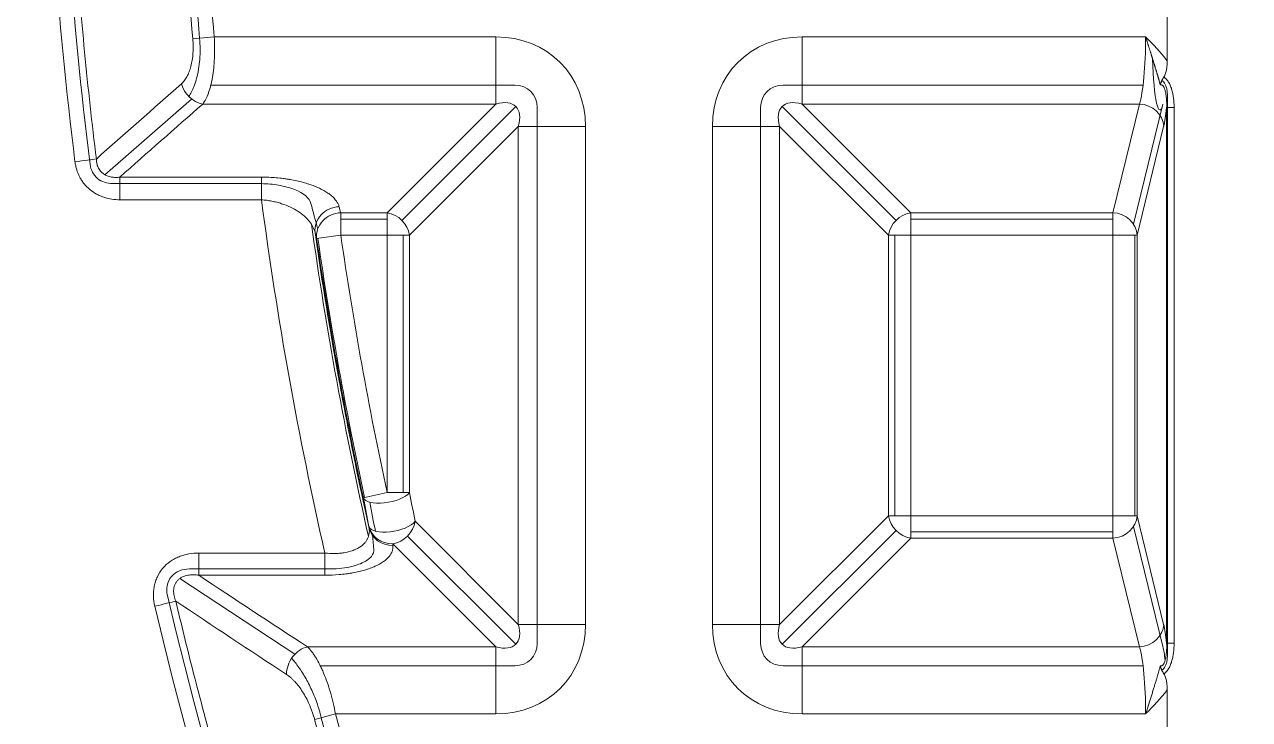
# Model space of a CAD drawing. Header units: millimetres. Extents: x 473 to 1051, y 289 to 609.
# Drawn here: x 548.11 to 573.38, y 431.74 to 446.09 of the extents above; entities that cross this region are included whole.
import ezdxf

# ---------------------------------------------------------------- set-up
doc = ezdxf.new("R2010")
doc.units = ezdxf.units.MM
doc.layers.add('core', color=7, linetype='Continuous', lineweight=20)

msp = doc.modelspace()

# ---------------------------------------------------------------- linework, layer by layer
at = {"layer": 'core', "lineweight": 18}
for p, q in [((571.684, 445.343), (571.684, 449.364)), ((571.684, 432.353), (571.684, 428.744))]:
    msp.add_line(p, q, dxfattribs=at)
at = {"layer": 'core', "lineweight": 13}
for p, q in [((552.021, 445.837), (551.579, 445.797)), ((557.831, 445.837), (552.021, 445.837)), ((557.831, 445.837), (557.831, 444.451)), ((564.149, 444.451), (564.149, 445.837)), ((571.238, 445.837), (564.149, 445.837)), ((558.224, 444.843), (551.951, 444.843)), ((571.185, 444.843), (563.756, 444.843)), ((551.554, 444.555), (549.766, 442.989)), ((551.785, 444.451), (557.831, 444.451)), ((555.588, 442.208), (557.831, 444.451)), ((555.892, 442.049), (558.243, 444.4)), ((558.686, 433.315), (558.686, 444.381)), ((563.294, 444.381), (563.294, 433.315)), ((563.737, 444.4), (566.088, 442.049)), ((564.149, 444.451), (571.11, 444.451)), ((564.149, 444.451), (566.392, 442.208)), ((570.561, 442.208), (571.11, 444.451)), ((571.594, 444.448), (570.988, 441.971)), ((571.672, 444.377), (571.826, 444.377)), ((571.672, 444.377), (571.672, 433.319)), ((571.691, 444.578), (571.691, 433.119)), ((571.826, 433.319), (571.826, 444.377)), ((558.293, 443.989), (556.05, 441.745)), ((558.293, 443.989), (559.68, 443.989)), ((558.293, 443.989), (558.293, 433.707)), ((559.68, 433.707), (559.68, 443.989)), ((562.3, 443.989), (562.3, 433.707)), ((563.687, 443.989), (562.3, 443.989)), ((563.687, 433.707), (563.687, 443.989)), ((565.93, 441.745), (563.687, 443.989)), ((571.61, 443.989), (571.061, 441.745)), ((550.07, 442.474), (550.07, 442.941)), ((552.995, 442.941), (550.07, 442.941)), ((552.995, 442.474), (552.995, 442.941)), ((549.921, 442.809), (552.995, 442.809)), ((550.07, 442.474), (552.995, 442.474)), ((554.631, 441.745), (554.631, 442.208)), ((555.588, 442.208), (554.631, 442.208)), ((554.631, 442.077), (555.588, 442.077)), ((555.588, 442.208), (555.588, 441.745)), ((566.392, 441.745), (566.392, 442.208)), ((570.561, 442.208), (566.392, 442.208)), ((566.392, 442.077), (570.561, 442.077)), ((570.561, 442.208), (570.561, 441.745)), ((554.134, 441.673), (554.631, 441.745)), ((554.631, 441.745), (555.588, 441.745)), ((555.588, 441.745), (556.05, 441.745)), ((555.588, 441.745), (555.588, 436.428)), ((555.919, 441.745), (555.919, 436.428)), ((556.05, 436.428), (556.05, 441.745)), ((565.93, 441.745), (565.93, 435.951)), ((565.93, 441.745), (566.392, 441.745)), ((566.061, 435.951), (566.061, 441.745)), ((566.392, 435.951), (566.392, 441.745)), ((566.392, 441.745), (570.561, 441.745)), ((570.561, 441.745), (571.061, 441.745)), ((570.561, 441.745), (570.561, 435.951)), ((571.014, 435.951), (571.014, 441.745)), ((571.061, 435.951), (571.061, 441.745)), ((555.588, 436.428), (555.097, 436.323)), ((556.05, 436.428), (555.588, 436.428)), ((556.166, 435.835), (558.293, 433.707)), ((563.687, 433.707), (565.93, 435.951)), ((566.392, 435.951), (565.93, 435.951)), ((566.392, 435.488), (566.392, 435.951)), ((570.561, 435.951), (566.392, 435.951)), ((570.561, 435.951), (570.561, 435.488)), ((571.061, 435.951), (570.561, 435.951)), ((571.061, 435.951), (571.61, 433.707)), ((556.008, 435.531), (558.243, 433.296)), ((563.737, 433.296), (566.088, 435.647)), ((570.561, 435.619), (566.392, 435.619)), ((570.988, 435.725), (571.594, 433.248)), ((557.831, 433.245), (555.704, 435.373)), ((566.392, 435.488), (564.149, 433.245)), ((566.392, 435.488), (570.561, 435.488)), ((571.11, 433.245), (570.561, 435.488)), ((551.702, 434.722), (551.702, 435.179)), ((554.305, 435.179), (551.702, 435.179)), ((554.305, 435.179), (554.305, 434.722)), ((551.508, 434.851), (554.305, 434.851)), ((551.309, 434.653), (553.683, 433.089)), ((551.702, 434.722), (554.305, 434.722)), ((559.68, 433.707), (558.293, 433.707)), ((563.687, 433.707), (562.3, 433.707)), ((557.831, 433.245), (553.943, 433.245)), ((557.831, 433.245), (557.831, 431.859)), ((564.149, 431.859), (564.149, 433.245)), ((571.11, 433.245), (564.149, 433.245)), ((571.826, 433.319), (571.672, 433.319)), ((554.208, 432.853), (558.224, 432.853)), ((563.756, 432.853), (571.185, 432.853)), ((554.093, 431.743), (554.521, 431.859)), ((554.521, 431.859), (557.831, 431.859)), ((564.149, 431.859), (571.238, 431.859))]:
    msp.add_line(p, q, dxfattribs=at)
at = {"layer": 'core', "lineweight": 18}
for radius, start, end in [(100.547, 306.63636, 233.36541), (98.958, 101.0725, 224.85525), (98.032, 142.34476, 224.85303)]:
    msp.add_arc((633.422, 459.219), radius, start, end, dxfattribs=at)
at = {"layer": 'core', "lineweight": 13}
for centre, radius, start, end in [((633.422, 459.219), 100.107, 306.80958, 233.19042), ((633.422, 459.219), 99.239, 100.9827, 225.04545), ((633.422, 459.219), 99.048, 101.05803, 224.91574), ((633.422, 459.219), 99.038, 101.0601, 224.90418), ((633.422, 453.183), 82.176, 182.92972, 185.15682), ((633.422, 453.183), 81.732, 182.92972, 185.15682), ((633.422, 453.183), 82.034, 183.00949, 185.15682), ((633.422, 453.183), 80.119, 188.25988, 192.14858), ((633.422, 453.183), 80.094, 188.25988, 192.14858), ((633.422, 453.183), 79.617, 188.25988, 192.14858), ((633.422, 453.183), 82.176, 195.12421, 221.65019), ((633.422, 453.183), 82.034, 195.12421, 221.8689), ((633.422, 453.183), 81.732, 195.12421, 222.13904)]:
    msp.add_arc(centre, radius, start, end, dxfattribs=at)
for centre, major_axis, ratio, start_param, end_param in [((633.422, 453.655), (0, 84.612), 0.999984, 1.586351, 1.694664), ((633.422, 453.651), (0, 84.914), 0.999984, 1.588519, 1.693494), ((557.49, 443.647), (-1.665, -1.665), 0.854588, 2.434441, 3.848744), ((564.49, 443.647), (1.665, -1.665), 0.854588, 2.434441, 3.848744), ((571.026, 445.837), (0, 1.509), 0.140139, 3.547427, 4.712389), ((571.532, 445.837), (0, 1.509), 0.105104, 1.873119, 3.541968), ((551.785, 444.913), (-0.331, 0.378), 0.837527, 1.033734, 2.334142), ((558.138, 444.296), (-0.416, -0.416), 0.854588, 2.434441, 3.848744), ((563.842, 444.296), (0.416, -0.416), 0.854588, 2.434441, 3.848744), ((557.49, 443.647), (0.753, 0.753), 0.472398, 5.576034, 6.990337), ((564.49, 443.647), (-0.753, 0.753), 0.472398, 5.576034, 6.990337), ((571.11, 443.989), (-0.489, 0.12), 0.914519, 3.402945, 4.932463), ((571.526, 445.837), (0, 2.012), 0.105104, 3.547427, 3.90009), ((549.148, 443.264), (-0.499, -0.062), 0.010393, 1.569515, 2.652872), ((633.422, 453.149), (0, 81.133), 1, 1.702762, 1.794146), ((633.422, 463.268), (0.002, 82.679), 0.992535, 1.825971, 1.83259), ((554.598, 441.868), (-0.486, -0.13), 0.91372, 4.4733, 6.154029), ((634.594, 463.994), (49.555, 66.584), 0.996134, 2.473188, 2.474723), ((554.631, 441.745), (-0.486, -0.13), 0.913658, 4.471896, 6.154074), ((555.588, 441.745), (-0.356, 0.356), 0.854588, 4.005238, 5.41954), ((566.392, 441.745), (-0.356, -0.356), 0.854588, 4.005238, 5.41954), ((570.561, 441.745), (0.489, -0.12), 0.914519, 0.261352, 1.79087), ((633.422, 453.139), (0, 80.178), 1, 1.710548, 1.79233), ((555.588, 436.428), (-0.494, -0.095), 0.400801, 0.057156, 2.696091), ((644.917, 453.184), (90.456, 0.006), 0.992532, 3.329253, 3.335985), ((644.508, 453.183), (-90.898, 0.016), 0.992541, 0.189211, 0.195981), ((555.704, 435.835), (0.493, 0.098), 0.412607, 3.199079, 5.834926), ((555.704, 435.835), (-0.356, -0.356), 0.854588, 0.863645, 2.277948), ((566.392, 435.951), (0.356, -0.356), 0.854588, 4.005238, 5.41954), ((570.561, 435.951), (-0.489, -0.12), 0.914519, 1.350722, 2.880241), ((555.704, 435.835), (-0.501, -0.049), 0.918083, 0.132419, 1.480834), ((555.707, 435.8), (-0.501, -0.049), 0.918077, 0.132414, 1.480426), ((633.43, 443.533), (0.052, 79.133), 0.992581, 1.672149, 1.676141), ((633.422, 453.655), (0, 84.612), 0.999984, 1.801557, 2.911285), ((550.795, 434.087), (-0.489, -0.116), 0.01019, 1.568383, 2.652873), ((633.422, 453.651), (0, 84.914), 0.999984, 1.803346, 2.911271), ((557.49, 434.049), (-1.665, 1.665), 0.854588, 2.434441, 3.848744), ((557.49, 434.049), (-0.753, 0.753), 0.472398, 2.434441, 3.848744), ((564.49, 434.049), (1.665, 1.665), 0.854588, 2.434441, 3.848744), ((564.49, 434.049), (0.753, 0.753), 0.472398, 2.434441, 3.848744), ((571.11, 433.707), (0.489, 0.12), 0.914519, 4.492315, 6.021833), ((571.526, 431.859), (0, 2.012), 0.105104, 5.524688, 5.877351), ((553.943, 432.783), (-0.275, -0.421), 0.785862, 3.834006, 5.421149), ((558.138, 433.4), (-0.416, 0.416), 0.854588, 2.434441, 3.848744), ((563.842, 433.4), (0.416, 0.416), 0.854588, 2.434441, 3.848744), ((571.026, 431.859), (0, 1.509), 0.140139, 4.712389, 5.877351), ((571.532, 431.859), (0, 1.509), 0.105104, 5.532339, 5.88281)]:
    msp.add_ellipse(centre, major_axis=major_axis, ratio=ratio, start_param=start_param, end_param=end_param, dxfattribs=at)
for points, knots in [([(548.967, 452.157), (548.98, 451.418), (549.003, 450.679), (549.068, 449.203), (549.11, 448.465), (549.188, 447.36), (549.216, 446.991), (549.278, 446.255), (549.377, 445.151), (549.499, 444.049), (549.589, 443.316)], [0, 0, 0, 0, 0.25, 0.25, 0.5, 0.5, 0.625, 0.625, 0.75, 1, 1, 1, 1]), ([(551.343, 444.868), (551.364, 444.887), (551.384, 444.908), (551.421, 444.956), (551.439, 444.984), (551.464, 445.029), (551.472, 445.045), (551.488, 445.078), (551.495, 445.096), (551.516, 445.15), (551.529, 445.188), (551.55, 445.271), (551.559, 445.314), (551.574, 445.404), (551.579, 445.45), (551.586, 445.548), (551.587, 445.597), (551.586, 445.696), (551.584, 445.747), (551.579, 445.797)], [0, 0, 0, 0, 0.125, 0.125, 0.25, 0.25, 0.3125, 0.3125, 0.375, 0.375, 0.5, 0.5, 0.625, 0.625, 0.75, 0.75, 0.875, 0.875, 1, 1, 1, 1]), ([(551.497, 444.605), (551.537, 444.666), (551.573, 444.738), (551.645, 444.923), (551.676, 445.04), (551.719, 445.302), (551.73, 445.442), (551.729, 445.66), (551.726, 445.735), (551.72, 445.81)], [0, 0, 0, 0, 0.237036, 0.237036, 0.540811, 0.540811, 0.844586, 0.844586, 1, 1, 1, 1]), ([(551.785, 444.451), (551.806, 444.479), (551.827, 444.512), (551.865, 444.586), (551.883, 444.628), (551.908, 444.697), (551.916, 444.722), (551.932, 444.772), (551.947, 444.824), (551.96, 444.88), (551.969, 444.924), (551.972, 444.938), (551.978, 444.968), (551.98, 444.983), (551.994, 445.06), (552.003, 445.124), (552.017, 445.258), (552.022, 445.327), (552.028, 445.47), (552.031, 445.615), (552.026, 445.762), (552.021, 445.837)], [0, 0, 0, 0, 0.125, 0.125, 0.25, 0.25, 0.3125, 0.3125, 0.375, 0.4375, 0.4375, 0.46875, 0.46875, 0.5, 0.5, 0.625, 0.625, 0.75, 0.75, 0.875, 1, 1, 1, 1]), ([(571.672, 444.377), (571.673, 444.399), (571.673, 444.421), (571.673, 444.466), (571.672, 444.489), (571.67, 444.534), (571.669, 444.557), (571.664, 444.602), (571.662, 444.625), (571.656, 444.659), (571.654, 444.671), (571.65, 444.694), (571.647, 444.705), (571.642, 444.728), (571.639, 444.739), (571.631, 444.761), (571.628, 444.772), (571.621, 444.787), (571.618, 444.793), (571.613, 444.803), (571.61, 444.808), (571.604, 444.817), (571.601, 444.821), (571.594, 444.829), (571.59, 444.832), (571.583, 444.838), (571.579, 444.841), (571.571, 444.845), (571.567, 444.846), (571.559, 444.848), (571.555, 444.848), (571.548, 444.848), (571.544, 444.847), (571.541, 444.846)], [0, 0, 0, 0, 0.125, 0.125, 0.25, 0.25, 0.375, 0.375, 0.5, 0.5, 0.5625, 0.5625, 0.625, 0.625, 0.6875, 0.6875, 0.75, 0.75, 0.78125, 0.78125, 0.8125, 0.8125, 0.84375, 0.84375, 0.875, 0.875, 0.90625, 0.90625, 0.9375, 0.9375, 0.96875, 0.96875, 1, 1, 1, 1]), ([(571.572, 444.934), (571.579, 444.93), (571.586, 444.926), (571.62, 444.899), (571.64, 444.864), (571.683, 444.75), (571.691, 444.663), (571.691, 444.578)], [0, 0, 0, 0, 0.078587, 0.078587, 0.386141, 0.386141, 1, 1, 1, 1]), ([(571.615, 445.011), (571.635, 444.997), (571.654, 444.981), (571.679, 444.951), (571.687, 444.941), (571.703, 444.919), (571.71, 444.907), (571.731, 444.871), (571.743, 444.846), (571.759, 444.805), (571.764, 444.792), (571.773, 444.764), (571.777, 444.75), (571.789, 444.707), (571.796, 444.678), (571.807, 444.619), (571.812, 444.59), (571.819, 444.53), (571.821, 444.499), (571.825, 444.438), (571.826, 444.407), (571.826, 444.377)], [0, 0, 0, 0, 0.125, 0.125, 0.1875, 0.1875, 0.25, 0.25, 0.375, 0.375, 0.4375, 0.4375, 0.5, 0.5, 0.625, 0.625, 0.75, 0.75, 0.875, 0.875, 1, 1, 1, 1]), ([(550.07, 442.474), (550.015, 442.474), (549.959, 442.478), (549.851, 442.495), (549.797, 442.508), (549.717, 442.534), (549.691, 442.544), (549.641, 442.567), (549.616, 442.579), (549.544, 442.619), (549.498, 442.65), (549.412, 442.721), (549.373, 442.76), (549.321, 442.825), (549.304, 442.847), (549.274, 442.893), (549.259, 442.917), (549.22, 442.991), (549.199, 443.042), (549.175, 443.122), (549.168, 443.148), (549.156, 443.203), (549.151, 443.231), (549.148, 443.258)], [0, 0, 0, 0, 0.125, 0.125, 0.25, 0.25, 0.3125, 0.3125, 0.375, 0.375, 0.5, 0.5, 0.625, 0.625, 0.6875, 0.6875, 0.75, 0.75, 0.875, 0.875, 0.9375, 0.9375, 1, 1, 1, 1]), ([(549.921, 442.809), (549.81, 442.809), (549.7, 442.843), (549.528, 442.986), (549.474, 443.09), (549.46, 443.201)], [0, 0, 0, 0, 0.5, 0.5, 1, 1, 1, 1]), ([(549.589, 443.316), (549.589, 443.286), (549.592, 443.257), (549.6, 443.214), (549.604, 443.199), (549.613, 443.171), (549.618, 443.157), (549.63, 443.13), (549.637, 443.117), (549.653, 443.091), (549.662, 443.079), (549.681, 443.057), (549.691, 443.046), (549.708, 443.031), (549.714, 443.026), (549.725, 443.016), (549.731, 443.012), (549.762, 442.991), (549.788, 442.977), (549.828, 442.961), (549.842, 442.957), (549.871, 442.949), (549.885, 442.946), (549.928, 442.939), (549.957, 442.936), (550.014, 442.936), (550.042, 442.938), (550.07, 442.941)], [0, 0, 0, 0, 0.125, 0.125, 0.1875, 0.1875, 0.25, 0.25, 0.3125, 0.3125, 0.375, 0.375, 0.4375, 0.4375, 0.46875, 0.46875, 0.5, 0.5, 0.625, 0.625, 0.6875, 0.6875, 0.75, 0.75, 0.875, 0.875, 1, 1, 1, 1]), ([(554.598, 442.33), (554.595, 442.34), (554.592, 442.35), (554.585, 442.37), (554.572, 442.4), (554.554, 442.429), (554.514, 442.486), (554.478, 442.524), (554.424, 442.569), (554.412, 442.578), (554.389, 442.596), (554.352, 442.623), (554.311, 442.648), (554.224, 442.697), (554.159, 442.727), (554.051, 442.77), (554.013, 442.784), (553.935, 442.81), (553.894, 442.822), (553.769, 442.856), (553.681, 442.875), (553.564, 442.895), (553.54, 442.899), (553.493, 442.906), (553.469, 442.91), (553.396, 442.919), (553.299, 442.929), (553.199, 442.936), (553.097, 442.94), (553.046, 442.941), (552.995, 442.941)], [0, 0, 0, 0, 0.03125, 0.03125, 0.0625, 0.125, 0.125, 0.25, 0.25, 0.28125, 0.28125, 0.3125, 0.375, 0.375, 0.5, 0.5, 0.5625, 0.5625, 0.625, 0.625, 0.75, 0.75, 0.78125, 0.78125, 0.8125, 0.8125, 0.875, 0.9375, 0.9375, 1, 1, 1, 1]), ([(552.995, 442.808), (553.116, 442.806), (553.234, 442.795), (553.469, 442.754), (553.582, 442.723), (553.869, 442.61), (553.99, 442.507), (554.017, 442.4)], [0, 0, 0, 0, 0.228668, 0.228668, 0.484788, 0.484788, 1, 1, 1, 1]), ([(554.101, 441.797), (554.096, 441.817), (554.091, 441.836), (554.076, 441.875), (554.068, 441.894), (554.039, 441.952), (554.014, 441.99), (553.977, 442.036), (553.97, 442.045), (553.954, 442.064), (553.929, 442.091), (553.901, 442.117), (553.843, 442.169), (553.799, 442.202), (553.702, 442.265), (553.649, 442.295), (553.536, 442.349), (553.475, 442.373), (553.379, 442.404), (553.346, 442.414), (553.278, 442.431), (553.244, 442.439), (553.175, 442.453), (553.14, 442.458), (553.068, 442.468), (553.031, 442.471), (552.995, 442.474)], [0, 0, 0, 0, 0.0625, 0.0625, 0.125, 0.125, 0.25, 0.25, 0.28125, 0.28125, 0.3125, 0.375, 0.375, 0.5, 0.5, 0.625, 0.625, 0.75, 0.75, 0.8125, 0.8125, 0.875, 0.875, 0.9375, 0.9375, 1, 1, 1, 1]), ([(554.101, 441.797), (554.247, 440.773), (554.413, 439.752), (554.693, 438.224), (554.791, 437.716), (554.945, 436.955), (554.998, 436.702), (555.106, 436.195), (555.161, 435.943), (555.217, 435.69)], [0, 0, 0, 0, 0.5, 0.5, 0.75, 0.75, 0.875, 0.875, 1, 1, 1, 1]), ([(554.305, 435.179), (554.372, 435.172), (554.439, 435.168), (554.538, 435.17), (554.571, 435.172), (554.62, 435.176), (554.636, 435.178), (554.667, 435.181), (554.683, 435.184), (554.76, 435.196), (554.817, 435.21), (554.883, 435.233), (554.896, 435.238), (554.922, 435.248), (554.946, 435.259), (554.969, 435.27), (554.991, 435.283), (555.002, 435.289), (555.054, 435.321), (555.089, 435.349), (555.132, 435.395), (555.144, 435.41), (555.161, 435.435), (555.167, 435.443), (555.176, 435.46), (555.181, 435.468), (555.202, 435.51), (555.212, 435.545), (555.22, 435.599), (555.221, 435.617), (555.221, 435.653), (555.22, 435.672), (555.217, 435.69)], [0, 0, 0, 0, 0.125, 0.125, 0.1875, 0.1875, 0.21875, 0.21875, 0.25, 0.25, 0.375, 0.375, 0.40625, 0.40625, 0.4375, 0.46875, 0.46875, 0.5, 0.5, 0.625, 0.625, 0.6875, 0.6875, 0.71875, 0.71875, 0.75, 0.75, 0.875, 0.875, 0.9375, 0.9375, 1, 1, 1, 1]), ([(554.305, 434.722), (554.404, 434.722), (554.501, 434.726), (554.644, 434.738), (554.691, 434.743), (554.762, 434.752), (554.785, 434.755), (554.831, 434.762), (554.853, 434.766), (554.965, 434.786), (555.049, 434.805), (555.147, 434.834), (555.167, 434.84), (555.204, 434.853), (555.223, 434.859), (555.277, 434.879), (555.311, 434.893), (555.408, 434.937), (555.464, 434.969), (555.535, 435.019), (555.557, 435.036), (555.586, 435.063), (555.596, 435.072), (555.613, 435.09), (555.621, 435.099), (555.659, 435.146), (555.681, 435.183), (555.697, 435.231), (555.699, 435.241), (555.704, 435.26), (555.706, 435.27), (555.709, 435.299), (555.709, 435.318), (555.707, 435.338)], [0, 0, 0, 0, 0.125, 0.125, 0.1875, 0.1875, 0.21875, 0.21875, 0.25, 0.25, 0.375, 0.375, 0.40625, 0.40625, 0.4375, 0.4375, 0.5, 0.5, 0.625, 0.625, 0.6875, 0.6875, 0.71875, 0.71875, 0.75, 0.75, 0.875, 0.875, 0.90625, 0.90625, 0.9375, 0.9375, 1, 1, 1, 1]), ([(554.306, 434.852), (554.463, 434.848), (554.62, 434.858), (554.88, 434.904), (554.987, 434.936), (555.157, 435.014), (555.222, 435.06), (555.303, 435.159), (555.32, 435.211), (555.314, 435.263)], [0, 0, 0, 0, 0.282714, 0.282714, 0.520955, 0.520955, 0.759197, 0.759197, 1, 1, 1, 1]), ([(550.795, 434.082), (550.779, 434.15), (550.769, 434.218), (550.767, 434.305), (550.766, 434.323), (550.767, 434.358), (550.768, 434.375), (550.772, 434.427), (550.776, 434.461), (550.79, 434.529), (550.798, 434.562), (550.814, 434.612), (550.82, 434.628), (550.833, 434.66), (550.84, 434.676), (550.877, 434.754), (550.914, 434.812), (551.005, 434.919), (551.056, 434.965), (551.126, 435.015), (551.141, 435.024), (551.17, 435.042), (551.185, 435.051), (551.231, 435.076), (551.263, 435.091), (551.327, 435.116), (551.359, 435.128), (551.409, 435.142), (551.426, 435.146), (551.46, 435.154), (551.477, 435.158), (551.563, 435.173), (551.632, 435.179), (551.702, 435.179)], [0, 0, 0, 0, 0.125, 0.125, 0.15625, 0.15625, 0.1875, 0.1875, 0.25, 0.25, 0.3125, 0.3125, 0.34375, 0.34375, 0.375, 0.375, 0.5, 0.5, 0.625, 0.625, 0.65625, 0.65625, 0.6875, 0.6875, 0.75, 0.75, 0.8125, 0.8125, 0.84375, 0.84375, 0.875, 0.875, 1, 1, 1, 1]), ([(551.055, 434.302), (551.038, 434.371), (551.035, 434.441), (551.062, 434.577), (551.092, 434.642), (551.181, 434.747), (551.24, 434.788), (551.369, 434.84), (551.438, 434.851), (551.508, 434.851)], [0, 0, 0, 0, 0.251061, 0.251061, 0.500707, 0.500707, 0.750354, 0.750354, 1, 1, 1, 1]), ([(551.702, 434.722), (551.665, 434.727), (551.627, 434.73), (551.571, 434.73), (551.552, 434.729), (551.514, 434.726), (551.495, 434.724), (551.458, 434.717), (551.439, 434.712), (551.403, 434.701), (551.385, 434.694), (551.349, 434.678), (551.332, 434.669), (551.308, 434.652), (551.3, 434.646), (551.285, 434.634), (551.278, 434.627), (551.264, 434.613), (551.257, 434.606), (551.245, 434.591), (551.233, 434.575), (551.223, 434.558), (551.214, 434.541), (551.21, 434.532), (551.203, 434.513), (551.2, 434.504), (551.194, 434.485), (551.192, 434.476), (551.186, 434.447), (551.184, 434.428), (551.183, 434.39), (551.183, 434.371), (551.187, 434.333), (551.19, 434.314), (551.202, 434.258), (551.214, 434.222), (551.228, 434.187)], [0, 0, 0, 0, 0.125, 0.125, 0.1875, 0.1875, 0.25, 0.25, 0.3125, 0.3125, 0.375, 0.375, 0.4375, 0.4375, 0.46875, 0.46875, 0.5, 0.5, 0.53125, 0.53125, 0.5625, 0.59375, 0.59375, 0.625, 0.625, 0.65625, 0.65625, 0.6875, 0.6875, 0.75, 0.75, 0.8125, 0.8125, 0.875, 0.875, 1, 1, 1, 1]), ([(551.228, 434.187), (551.341, 433.71), (551.458, 433.233), (551.701, 432.282), (551.952, 431.334), (552.22, 430.39), (552.427, 429.683), (552.497, 429.448), (552.638, 428.978), (552.71, 428.744), (553.367, 426.638), (554.014, 424.791), (555.434, 421.15), (556.207, 419.355), (557.46, 416.701), (557.894, 415.822), (558.456, 414.733), (558.569, 414.515), (558.798, 414.081), (559.143, 413.432), (559.496, 412.788), (560.691, 410.657), (561.701, 408.993), (563.827, 405.747), (566.06, 402.582), (568.504, 399.579), (571.054, 396.657), (572.382, 395.236), (574.455, 393.167), (575.16, 392.488), (576.597, 391.151), (577.325, 390.497), (579.537, 388.577), (581.05, 387.354), (584.147, 385.021), (587.319, 382.799), (590.636, 380.799), (594.026, 378.911), (595.758, 378.023), (597.97, 376.985), (598.637, 376.679), (599.31, 376.381), (599.759, 376.184), (599.984, 376.087), (601.111, 375.604), (602.019, 375.235), (604.757, 374.175), (606.603, 373.533), (610.34, 372.378), (612.229, 371.865), (614.14, 371.417)], [0, 0, 0, 0, 0.015625, 0.015625, 0.03125, 0.046875, 0.046875, 0.054687, 0.054687, 0.0625, 0.0625, 0.125, 0.125, 0.1875, 0.1875, 0.21875, 0.21875, 0.226562, 0.226562, 0.234375, 0.25, 0.25, 0.3125, 0.3125, 0.375, 0.4375, 0.4375, 0.5, 0.5, 0.53125, 0.53125, 0.5625, 0.5625, 0.625, 0.625, 0.6875, 0.75, 0.75, 0.8125, 0.8125, 0.828125, 0.835937, 0.835937, 0.84375, 0.84375, 0.875, 0.875, 0.9375, 0.9375, 1, 1, 1, 1]), ([(554.521, 431.859), (554.508, 431.935), (554.492, 432.011), (554.466, 432.122), (554.457, 432.159), (554.437, 432.233), (554.427, 432.269), (554.396, 432.376), (554.374, 432.445), (554.328, 432.577), (554.303, 432.64), (554.271, 432.716), (554.265, 432.731), (554.252, 432.761), (554.232, 432.804), (554.212, 432.846), (554.172, 432.925), (554.144, 432.975), (554.102, 433.043), (554.088, 433.065), (554.066, 433.097), (554.059, 433.107), (554.045, 433.127), (554.038, 433.137), (554.001, 433.184), (553.972, 433.217), (553.943, 433.245)], [0, 0, 0, 0, 0.125, 0.125, 0.1875, 0.1875, 0.25, 0.25, 0.375, 0.375, 0.5, 0.5, 0.53125, 0.53125, 0.5625, 0.625, 0.625, 0.75, 0.75, 0.8125, 0.8125, 0.84375, 0.84375, 0.875, 0.875, 1, 1, 1, 1]), ([(571.672, 433.319), (571.673, 433.297), (571.673, 433.275), (571.673, 433.23), (571.672, 433.207), (571.67, 433.162), (571.669, 433.139), (571.664, 433.094), (571.662, 433.071), (571.656, 433.037), (571.654, 433.025), (571.65, 433.002), (571.647, 432.991), (571.642, 432.968), (571.639, 432.957), (571.631, 432.935), (571.628, 432.924), (571.621, 432.908), (571.618, 432.903), (571.613, 432.893), (571.61, 432.888), (571.604, 432.879), (571.601, 432.875), (571.594, 432.867), (571.59, 432.863), (571.583, 432.858), (571.579, 432.855), (571.571, 432.851), (571.567, 432.85), (571.559, 432.848), (571.555, 432.848), (571.548, 432.848), (571.544, 432.849), (571.541, 432.85)], [0, 0, 0, 0, 0.125, 0.125, 0.25, 0.25, 0.375, 0.375, 0.5, 0.5, 0.5625, 0.5625, 0.625, 0.625, 0.6875, 0.6875, 0.75, 0.75, 0.78125, 0.78125, 0.8125, 0.8125, 0.84375, 0.84375, 0.875, 0.875, 0.90625, 0.90625, 0.9375, 0.9375, 0.96875, 0.96875, 1, 1, 1, 1]), ([(571.826, 433.319), (571.826, 433.288), (571.825, 433.258), (571.821, 433.197), (571.819, 433.166), (571.812, 433.106), (571.807, 433.076), (571.796, 433.018), (571.789, 432.989), (571.777, 432.946), (571.773, 432.932), (571.764, 432.904), (571.759, 432.891), (571.743, 432.85), (571.731, 432.825), (571.71, 432.789), (571.703, 432.777), (571.687, 432.755), (571.679, 432.745), (571.654, 432.715), (571.635, 432.698), (571.615, 432.685)], [0, 0, 0, 0, 0.125, 0.125, 0.25, 0.25, 0.375, 0.375, 0.5, 0.5, 0.5625, 0.5625, 0.625, 0.625, 0.75, 0.75, 0.8125, 0.8125, 0.875, 0.875, 1, 1, 1, 1]), ([(553.617, 433.007), (553.628, 432.995), (553.639, 432.983), (553.703, 432.908), (553.754, 432.839), (553.855, 432.688), (553.905, 432.605), (553.997, 432.431), (554.039, 432.339), (554.118, 432.148), (554.154, 432.046), (554.201, 431.889), (554.215, 431.834), (554.229, 431.78)], [0, 0, 0, 0, 0.041598, 0.041598, 0.253295, 0.253295, 0.464992, 0.464992, 0.676689, 0.676689, 0.888385, 0.888385, 1, 1, 1, 1]), ([(571.572, 432.762), (571.579, 432.765), (571.586, 432.77), (571.62, 432.797), (571.64, 432.832), (571.683, 432.946), (571.691, 433.033), (571.691, 433.119)], [0, 0, 0, 0, 0.078503, 0.078503, 0.385668, 0.385668, 1, 1, 1, 1]), ([(554.093, 431.743), (554.078, 431.796), (554.062, 431.848), (554.035, 431.925), (554.025, 431.95), (554.005, 432), (553.995, 432.025), (553.963, 432.098), (553.941, 432.144), (553.894, 432.232), (553.869, 432.275), (553.818, 432.355), (553.791, 432.393), (553.738, 432.463), (553.711, 432.495), (553.669, 432.54), (553.655, 432.555), (553.627, 432.582), (553.613, 432.595), (553.57, 432.632), (553.542, 432.654), (553.513, 432.673)], [0, 0, 0, 0, 0.125, 0.125, 0.1875, 0.1875, 0.25, 0.25, 0.375, 0.375, 0.5, 0.5, 0.625, 0.625, 0.75, 0.75, 0.8125, 0.8125, 0.875, 0.875, 1, 1, 1, 1])]:
    msp.add_open_spline(points, degree=3, knots=knots, dxfattribs=at)
at = {"layer": 'core', "lineweight": 18}
for points, knots in [([(536.232, 450.106), (536.5, 447.428), (536.878, 444.762), (537.853, 439.469), (538.45, 436.842), (539.858, 431.648), (540.67, 429.079), (542.503, 424.019), (543.524, 421.526), (545.768, 416.634), (546.992, 414.235), (549.632, 409.545), (551.049, 407.254), (554.068, 402.798), (555.67, 400.633), (559.046, 396.441), (560.821, 394.415), (562.676, 392.466)], [0, 0, 0, 0, 0.125, 0.125, 0.25, 0.25, 0.375, 0.375, 0.5, 0.5, 0.625, 0.625, 0.75, 0.75, 0.875, 0.875, 1, 1, 1, 1]), ([(571.541, 444.846), (571.539, 444.851), (571.537, 444.861), (571.533, 444.875), (571.528, 444.89), (571.524, 444.905), (571.52, 444.92), (571.516, 444.935), (571.512, 444.951), (571.507, 444.966), (571.503, 444.982), (571.498, 444.998), (571.493, 445.014), (571.489, 445.03), (571.484, 445.046), (571.479, 445.063), (571.474, 445.08), (571.469, 445.096), (571.464, 445.113), (571.459, 445.131), (571.454, 445.148), (571.449, 445.165), (571.443, 445.183), (571.438, 445.201), (571.433, 445.219), (571.427, 445.237), (571.421, 445.255), (571.416, 445.274), (571.41, 445.292), (571.404, 445.311), (571.398, 445.33), (571.392, 445.349), (571.386, 445.368), (571.38, 445.388), (571.374, 445.408), (571.368, 445.427), (571.362, 445.447), (571.355, 445.468), (571.349, 445.488), (571.343, 445.508), (571.336, 445.529), (571.329, 445.55), (571.323, 445.571), (571.316, 445.592), (571.309, 445.614), (571.302, 445.635), (571.295, 445.657), (571.288, 445.679), (571.281, 445.701), (571.274, 445.723), (571.267, 445.746), (571.26, 445.768), (571.252, 445.791), (571.245, 445.814), (571.24, 445.83), (571.238, 445.837)], [0, 0, 0, 0, 0.014915, 0.029986, 0.04521, 0.060588, 0.076119, 0.091803, 0.10764, 0.123628, 0.139768, 0.156059, 0.172501, 0.189094, 0.205837, 0.22273, 0.239772, 0.256965, 0.274307, 0.291798, 0.309439, 0.327228, 0.345167, 0.363255, 0.381493, 0.39988, 0.418416, 0.437101, 0.455937, 0.474923, 0.494059, 0.513345, 0.532783, 0.552372, 0.572113, 0.592007, 0.612053, 0.632254, 0.652608, 0.673118, 0.693783, 0.714604, 0.735584, 0.756721, 0.778018, 0.799475, 0.821093, 0.842874, 0.864819, 0.886928, 0.909204, 0.931648, 0.954261, 0.977044, 1, 1, 1, 1]), ([(571.684, 445.343), (571.684, 445.313), (571.683, 445.284), (571.678, 445.226), (571.675, 445.197), (571.668, 445.155), (571.665, 445.141), (571.658, 445.113), (571.654, 445.099), (571.645, 445.072), (571.64, 445.059), (571.628, 445.034), (571.622, 445.022), (571.615, 445.011)], [0, 0, 0, 0, 0.25, 0.25, 0.5, 0.5, 0.625, 0.625, 0.75, 0.75, 0.875, 0.875, 1, 1, 1, 1]), ([(571.541, 444.846), (571.541, 444.849), (571.543, 444.856), (571.545, 444.865), (571.548, 444.874), (571.551, 444.883), (571.554, 444.891), (571.557, 444.9), (571.56, 444.909), (571.564, 444.917), (571.569, 444.928), (571.575, 444.942), (571.584, 444.959), (571.593, 444.976), (571.604, 444.994), (571.611, 445.005), (571.615, 445.011)], [0, 0, 0, 0, 0.057294, 0.113638, 0.169028, 0.223462, 0.276938, 0.329458, 0.381025, 0.431647, 0.481332, 0.583071, 0.685837, 0.789598, 0.894327, 1, 1, 1, 1]), ([(571.238, 431.859), (571.243, 431.874), (571.253, 431.905), (571.267, 431.952), (571.282, 431.997), (571.296, 432.042), (571.311, 432.086), (571.324, 432.129), (571.338, 432.172), (571.351, 432.214), (571.364, 432.255), (571.377, 432.296), (571.389, 432.335), (571.401, 432.374), (571.413, 432.413), (571.424, 432.45), (571.436, 432.487), (571.447, 432.524), (571.457, 432.559), (571.468, 432.594), (571.478, 432.628), (571.488, 432.662), (571.497, 432.695), (571.506, 432.727), (571.515, 432.759), (571.524, 432.789), (571.532, 432.82), (571.538, 432.84), (571.541, 432.85)], [0, 0, 0, 0, 0.046596, 0.092485, 0.137678, 0.182188, 0.226024, 0.269196, 0.311712, 0.35358, 0.394806, 0.435395, 0.475353, 0.514684, 0.553391, 0.591475, 0.62894, 0.665786, 0.702013, 0.737621, 0.772609, 0.806977, 0.840721, 0.87384, 0.906331, 0.938191, 0.969415, 1, 1, 1, 1]), ([(571.541, 432.85), (571.541, 432.847), (571.542, 432.842), (571.545, 432.834), (571.547, 432.826), (571.549, 432.818), (571.552, 432.811), (571.554, 432.803), (571.557, 432.796), (571.56, 432.789), (571.563, 432.782), (571.566, 432.773), (571.572, 432.762), (571.579, 432.747), (571.586, 432.733), (571.595, 432.717), (571.604, 432.701), (571.611, 432.69), (571.615, 432.685)], [0, 0, 0, 0, 0.05066, 0.099877, 0.147783, 0.194499, 0.240137, 0.284792, 0.328554, 0.371499, 0.413696, 0.455205, 0.537491, 0.622956, 0.711786, 0.804147, 0.900179, 1, 1, 1, 1]), ([(571.615, 432.685), (571.622, 432.674), (571.628, 432.662), (571.64, 432.637), (571.645, 432.624), (571.654, 432.598), (571.658, 432.584), (571.664, 432.556), (571.667, 432.542), (571.675, 432.499), (571.678, 432.471), (571.682, 432.427), (571.683, 432.412), (571.684, 432.383), (571.684, 432.368), (571.684, 432.353)], [0, 0, 0, 0, 0.125, 0.125, 0.25, 0.25, 0.375, 0.375, 0.5, 0.5, 0.75, 0.75, 0.875, 0.875, 1, 1, 1, 1])]:
    msp.add_open_spline(points, degree=3, knots=knots, dxfattribs=at)
for points, degree in [([(536.407, 450.125), (537.212, 442.061), (541.463, 426.42), (548.238, 411.695), (557.351, 398.291), (562.952, 392.432)], 2), ([(571.238, 445.837), (571.394, 445.681), (571.548, 445.518), (571.684, 445.343)], 3), ([(571.684, 432.353), (571.548, 432.178), (571.394, 432.015), (571.238, 431.859)], 3)]:
    msp.add_open_spline(points, degree=degree, dxfattribs=at)
at = {"layer": 'core', "lineweight": 13}
for points in [[(549.589, 443.316), (550.171, 443.834), (550.755, 444.351), (551.343, 444.868)], [(551.785, 444.451), (551.21, 443.948), (550.639, 443.445), (550.07, 442.941)], [(554.134, 441.673), (554.123, 441.714), (554.112, 441.756), (554.101, 441.797)], [(555.213, 435.725), (555.174, 435.924), (555.135, 436.123), (555.097, 436.323)], [(555.217, 435.69), (555.216, 435.702), (555.215, 435.714), (555.213, 435.725)], [(551.702, 434.722), (552.443, 434.228), (553.19, 433.736), (553.943, 433.245)], [(553.513, 432.673), (552.745, 433.176), (551.984, 433.681), (551.228, 434.187)]]:
    msp.add_open_spline(points, degree=3, dxfattribs=at)
msp.add_rational_spline([(555.704, 435.373), (555.705, 435.355), (555.707, 435.338)], [0.499999999657, 0.500000000343, 0.499999999657], degree=2, dxfattribs=at)

doc.saveas('drawing.dxf')
